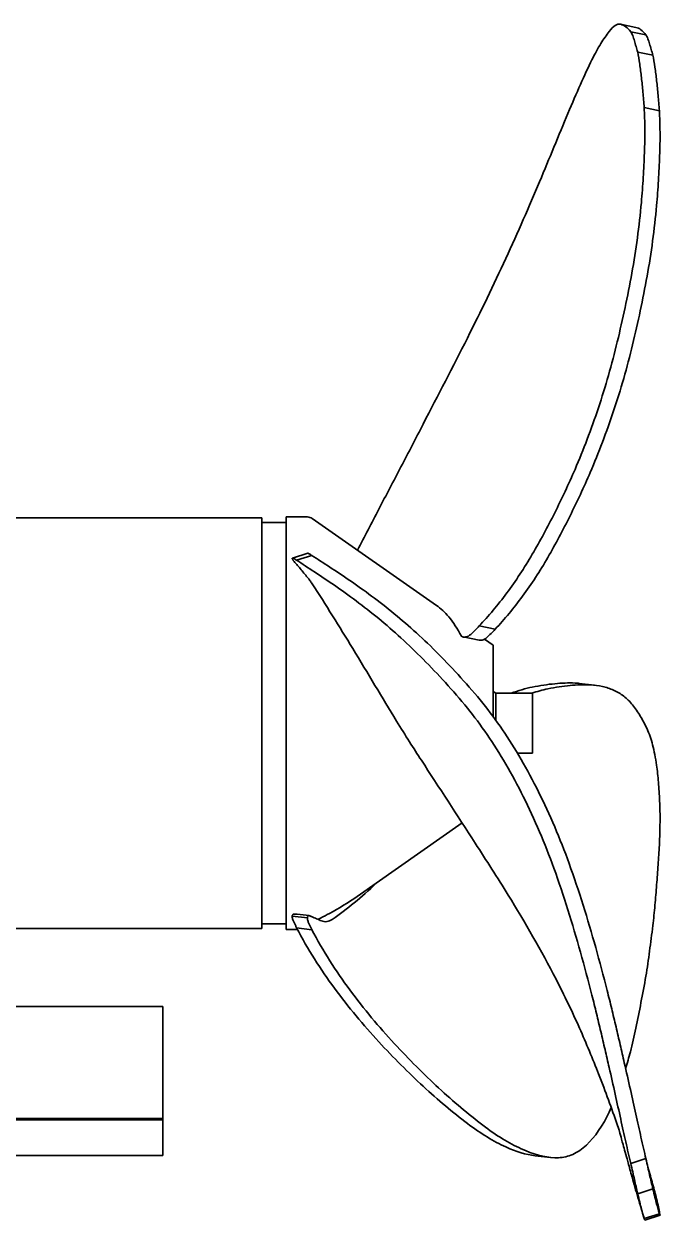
# Model space of a CAD drawing. Header units: millimetres. Extents: x 0 to 42050, y 0 to 29700.
# Drawn here: x 24767 to 25166, y 20917 to 21668 of the extents above; entities that cross this region are included whole.
import ezdxf

# ---------------------------------------------------------------- set-up
doc = ezdxf.new("R2010")
doc.units = ezdxf.units.MM
doc.header["$LTSCALE"] = 50
doc.layers.add('Visible', color=7, linetype='Continuous', lineweight=35)

msp = doc.modelspace()

# ---------------------------------------------------------------- linework, layer by layer
at = {"layer": 'Visible'}
for p, q in [((25150.76, 21665.85), (25141.23, 21667.78)), ((25157.17, 21661.17), (25147.64, 21663.09)), ((25161.59, 21648.44), (25152.06, 21650.36)), ((25165.62, 21613.53), (25156.09, 21615.45)), ((24915.96, 21357.88), (24668.33, 21357.88)), ((24915.96, 21099.88), (24915.96, 21357.88)), ((24931.33, 21358.38), (24931.33, 21099.38)), ((24944.75, 21358.38), (24931.33, 21358.38)), ((25025.65, 21302.84), (24947.62, 21357.48)), ((24931.33, 21354.88), (24915.96, 21354.88)), ((24944.83, 21335.59), (24935.31, 21332.59)), ((24947.42, 21334.24), (24937.9, 21331.25)), ((25062.54, 21287.91), (25052.47, 21289.94)), ((25052.52, 21281.02), (25042.45, 21283.05)), ((25061.33, 21277.86), (25055.92, 21281.64)), ((25061.33, 21277.86), (25061.33, 21232.92)), ((25124.92, 21252.78), (25115.37, 21253.86)), ((25063.03, 21247.68), (25061.33, 21248.84)), ((25063.03, 21247.68), (25063.03, 21230.59)), ((25086.03, 21247.68), (25063.03, 21247.68)), ((25086.03, 21210.08), (25086.03, 21247.68)), ((25086.03, 21210.08), (25076.49, 21210.08)), ((25041.81, 21166.23), (24976, 21120.15)), ((24987.92, 21128.38), (24987.77, 21128.4)), ((24944.63, 21106.58), (24935.11, 21107.66)), ((24945.73, 21108.04), (24938.28, 21108.89)), ((24915.96, 21099.88), (24668.33, 21099.88)), ((24931.33, 21102.88), (24915.96, 21102.88)), ((24947.42, 21099.23), (24937.9, 21100.3)), ((24938.39, 21099.38), (24931.33, 21099.38)), ((24173.83, 21050.88), (24853.83, 21050.88)), ((24853.83, 21042.2), (24853.83, 21050.88)), ((24853.83, 21042.2), (24853.83, 20980.65)), ((24168.83, 20979.78), (24853.83, 20979.78)), ((24853.83, 20980.65), (24173.83, 20980.65)), ((24853.83, 20980.65), (24853.83, 20979.78)), ((24853.83, 20979.78), (24853.83, 20957.33)), ((24853.83, 20957.33), (24178.83, 20957.33)), ((25097.24, 20956.24), (25087.69, 20957.31)), ((25157.17, 20955.43), (25147.64, 20952.44)), ((25161.59, 20936.45), (25152.06, 20933.45)), ((25165.62, 20920.82), (25156.09, 20917.83)), ((25166.02, 20919.88), (25156.48, 20916.88))]:
    msp.add_line(p, q, dxfattribs=at)
msp.add_arc((24944.75, 21353.38), 5, 55, 90, dxfattribs=at)
for points, knots in [([(25134.08, 21663.23), (25133.23, 21662.14), (25132.37, 21660.95), (25130.63, 21658.41), (25129.75, 21657.06), (25128.86, 21655.62)], [0.000001, 0.000001, 0.000001, 0.000001, 1.175222, 1.175222, 2.350446, 2.350446, 2.350446, 2.350446]), ([(25141.33, 21667.75), (25140.24, 21668.01), (25139.08, 21667.75), (25136.66, 21666.24), (25135.4, 21664.98), (25134.08, 21663.23)], [0.000002, 0.000002, 0.000002, 0.000002, 1.800219, 1.800219, 3.600307, 3.600307, 3.600307, 3.600307]), ([(25147.64, 21663.09), (25146.63, 21664.39), (25145.59, 21665.43), (25143.49, 21666.99), (25142.42, 21667.5), (25141.33, 21667.75)], [0.000004, 0.000004, 0.000004, 0.000004, 1.79112, 1.79112, 3.582223, 3.582223, 3.582223, 3.582223]), ([(25149.95, 21657.43), (25149.62, 21658.62), (25149.26, 21659.69), (25148.49, 21661.59), (25148.07, 21662.41), (25147.64, 21663.09)], [0.000004, 0.000004, 0.000004, 0.000004, 0.808198, 0.808198, 1.616313, 1.616313, 1.616313, 1.616313]), ([(25150.87, 21665.83), (25151.95, 21665.58), (25153.02, 21665.07), (25155.12, 21663.51), (25156.16, 21662.47), (25157.17, 21661.17)], [0.000001, 0.000001, 0.000001, 0.000001, 1.791098, 1.791098, 3.582213, 3.582213, 3.582213, 3.582213]), ([(25128.86, 21655.62), (25127.97, 21654.18), (25127.06, 21652.61), (25125.21, 21649.25), (25124.27, 21647.44), (25123.31, 21645.53)], [0.000002, 0.000002, 0.000002, 0.000002, 1.175454, 1.175454, 2.350919, 2.350919, 2.350919, 2.350919]), ([(25152.06, 21650.36), (25151.69, 21651.53), (25151.33, 21652.7), (25150.63, 21655.05), (25150.29, 21656.24), (25149.95, 21657.43)], [-1.613107, -1.613107, -1.613107, -1.613107, -0.806555, -0.806555, -0.000004, -0.000004, -0.000004, -0.000004]), ([(25157.17, 21661.17), (25157.6, 21660.48), (25158.01, 21659.67), (25158.79, 21657.77), (25159.15, 21656.7), (25159.48, 21655.51)], [0.000001, 0.000001, 0.000001, 0.000001, 0.80822, 0.80822, 1.61652, 1.61652, 1.61652, 1.61652]), ([(25159.48, 21655.51), (25159.81, 21654.32), (25160.16, 21653.13), (25160.86, 21650.78), (25161.22, 21649.61), (25161.59, 21648.44)], [-1.613103, -1.613103, -1.613103, -1.613103, -0.806552, -0.806552, 0, 0, 0, 0]), ([(25154.38, 21634.29), (25154.06, 21637.24), (25153.7, 21640.07), (25152.93, 21645.43), (25152.51, 21647.97), (25152.06, 21650.36)], [0.000003, 0.000003, 0.000003, 0.000003, 1.301687, 1.301687, 2.603729, 2.603729, 2.603729, 2.603729]), ([(25161.59, 21648.44), (25162.04, 21646.05), (25162.46, 21643.51), (25163.23, 21638.14), (25163.59, 21635.32), (25163.91, 21632.37)], [0, 0, 0, 0, 1.302647, 1.302647, 2.604932, 2.604932, 2.604932, 2.604932]), ([(25123.31, 21645.53), (25118.67, 21636.05), (25113.68, 21624.7), (25105.39, 21605.07), (25102.45, 21597.96), (25096.51, 21583.57), (25093.53, 21576.33), (25090.4, 21568.84)], [0.000003, 0.000003, 0.000003, 0.000003, 5.648415, 5.648415, 8.575673, 8.575673, 11.302645, 11.302645, 11.302645, 11.302645]), ([(25156.09, 21615.45), (25155.84, 21618.76), (25155.58, 21621.99), (25155.01, 21628.28), (25154.7, 21631.33), (25154.38, 21634.29)], [0.000002, 0.000002, 0.000002, 0.000002, 1.302366, 1.302366, 2.604723, 2.604723, 2.604723, 2.604723]), ([(25163.91, 21632.37), (25164.24, 21629.41), (25164.54, 21626.36), (25165.11, 21620.07), (25165.38, 21616.84), (25165.62, 21613.53)], [0.000001, 0.000001, 0.000001, 0.000001, 1.302368, 1.302368, 2.60474, 2.60474, 2.60474, 2.60474]), ([(25156.25, 21587.09), (25156.44, 21592.18), (25156.52, 21597.13), (25156.46, 21606.64), (25156.33, 21611.17), (25156.09, 21615.45)], [0.000001, 0.000001, 0.000001, 0.000001, 1.624881, 1.624881, 3.249819, 3.249819, 3.249819, 3.249819]), ([(25165.62, 21613.53), (25165.86, 21609.25), (25166, 21604.71), (25166.06, 21595.21), (25165.99, 21590.26), (25165.79, 21585.16)], [0.000001, 0.000001, 0.000001, 0.000001, 1.62498, 1.62498, 3.249907, 3.249907, 3.249907, 3.249907]), ([(25154.31, 21555.81), (25154.77, 21561.13), (25155.16, 21566.4), (25155.8, 21576.84), (25156.06, 21582), (25156.25, 21587.09)], [0.000002, 0.000002, 0.000002, 0.000002, 1.620427, 1.620427, 3.240877, 3.240877, 3.240877, 3.240877]), ([(25165.79, 21585.16), (25165.6, 21580.08), (25165.35, 21574.92), (25164.71, 21564.48), (25164.32, 21559.2), (25163.86, 21553.89)], [0.000001, 0.000001, 0.000001, 0.000001, 1.620498, 1.620498, 3.240963, 3.240963, 3.240963, 3.240963]), ([(25090.4, 21568.84), (25083.9, 21553.28), (25076.81, 21537.15), (25061.61, 21504.21), (25053.55, 21487.58), (25045.1, 21470.77)], [0.000001, 0.000001, 0.000001, 0.000001, 5.680705, 5.680705, 11.356125, 11.356125, 11.356125, 11.356125]), ([(25148.33, 21511.52), (25149.67, 21518.83), (25150.83, 21526.21), (25152.82, 21541.03), (25153.64, 21548.45), (25154.31, 21555.81)], [0.000004, 0.000004, 0.000004, 0.000004, 2.243539, 2.243539, 4.486837, 4.486837, 4.486837, 4.486837]), ([(25163.86, 21553.89), (25163.19, 21546.53), (25162.37, 21539.11), (25160.39, 21524.29), (25159.23, 21516.9), (25157.9, 21509.59)], [0.000001, 0.000001, 0.000001, 0.000001, 2.243193, 2.243193, 4.486655, 4.486655, 4.486655, 4.486655]), ([(25139.23, 21468.46), (25140.94, 21475.53), (25142.55, 21482.65), (25145.58, 21497.02), (25147, 21504.25), (25148.33, 21511.52)], [0.000002, 0.000002, 0.000002, 0.000002, 2.233555, 2.233555, 4.467325, 4.467325, 4.467325, 4.467325]), ([(25157.9, 21509.59), (25156.57, 21502.32), (25155.15, 21495.09), (25152.12, 21480.72), (25150.51, 21473.6), (25148.8, 21466.53)], [0.000002, 0.000002, 0.000002, 0.000002, 2.2338, 2.2338, 4.467446, 4.467446, 4.467446, 4.467446]), ([(25045.1, 21470.77), (25036.04, 21452.67), (25026.58, 21434.7), (25012.71, 21407.76), (25008.11, 21398.87), (24998.74, 21380.95), (24994.09, 21372.1), (24989.45, 21363.26)], [0.000009, 0.000009, 0.000009, 0.000009, 6.114029, 6.114029, 9.18447, 9.18447, 12.193645, 12.193645, 12.193645, 12.193645]), ([(25127.35, 21426.92), (25129.58, 21433.58), (25131.68, 21440.39), (25135.63, 21454.26), (25137.49, 21461.31), (25139.23, 21468.46)], [0.000001, 0.000001, 0.000001, 0.000001, 2.261044, 2.261044, 4.523338, 4.523338, 4.523338, 4.523338]), ([(25148.8, 21466.53), (25147.07, 21459.38), (25145.21, 21452.33), (25141.25, 21438.46), (25139.14, 21431.65), (25136.91, 21424.99)], [0.000001, 0.000001, 0.000001, 0.000001, 2.26293, 2.26293, 4.524736, 4.524736, 4.524736, 4.524736]), ([(25112.67, 21388.3), (25115.32, 21394.48), (25117.87, 21400.8), (25122.77, 21413.66), (25125.11, 21420.23), (25127.35, 21426.92)], [0.000001, 0.000001, 0.000001, 0.000001, 2.259754, 2.259754, 4.521776, 4.521776, 4.521776, 4.521776]), ([(25136.91, 21424.99), (25134.67, 21418.31), (25132.32, 21411.75), (25127.42, 21398.88), (25124.87, 21392.56), (25122.23, 21386.38)], [0.000001, 0.000001, 0.000001, 0.000001, 2.268701, 2.268701, 4.536626, 4.536626, 4.536626, 4.536626]), ([(25085.83, 21334.97), (25090.74, 21343.4), (25095.43, 21352.06), (25104.37, 21369.86), (25108.63, 21378.98), (25112.67, 21388.3)], [0.000002, 0.000002, 0.000002, 0.000002, 3.437567, 3.437567, 6.867309, 6.867309, 6.867309, 6.867309]), ([(25122.23, 21386.38), (25118.19, 21377.05), (25113.96, 21367.92), (25105.09, 21350.12), (25100.46, 21341.44), (25095.6, 21333)], [0.000001, 0.000001, 0.000001, 0.000001, 3.425072, 3.425072, 6.857187, 6.857187, 6.857187, 6.857187]), ([(24936.25, 21332.27), (24935.96, 21332.47), (24935.72, 21332.58), (24935.33, 21332.63), (24935.19, 21332.57), (24935.11, 21332.42)], [0.0005972, 0.0005972, 0.0005972, 0.0005972, 0.2454142, 0.2454142, 0.4898773, 0.4898773, 0.4898773, 0.4898773]), ([(24935.11, 21332.42), (24935.13, 21332.35), (24935.16, 21332.26), (24935.23, 21332.07), (24935.28, 21331.96), (24935.39, 21331.73), (24935.45, 21331.61), (24935.58, 21331.37), (24935.65, 21331.26), (24935.71, 21331.14)], [0, 0, 0, 0, 0.0408521, 0.0408521, 0.083366, 0.083366, 0.1274584, 0.1274584, 0.1666946, 0.1666946, 0.1666946, 0.1666946]), ([(24944.83, 21335.59), (24944.89, 21335.61), (24944.97, 21335.61), (24945.24, 21335.57), (24945.49, 21335.46), (24945.77, 21335.27)], [0.1418625, 0.1418625, 0.1418625, 0.1418625, 0.2446374, 0.2446374, 0.4891649, 0.4891649, 0.4891649, 0.4891649]), ([(24945.77, 21335.27), (24946.05, 21335.07), (24946.33, 21334.89), (24946.89, 21334.55), (24947.16, 21334.39), (24947.42, 21334.24)], [-0.4882855, -0.4882855, -0.4882855, -0.4882855, -0.2441805, -0.2441805, -0.0000988, -0.0000988, -0.0000988, -0.0000988]), ([(24947.42, 21334.24), (24954.44, 21329.66), (24962.58, 21324.45), (24980.12, 21312.4), (24989.61, 21305.47), (24999.2, 21297.6)], [0.000072, 0.000072, 0.000072, 0.000072, 5.978885, 5.978885, 12.144169, 12.144169, 12.144169, 12.144169]), ([(25052.47, 21289.94), (25058.35, 21296.16), (25064.17, 21303.06), (25075.47, 21318.24), (25080.8, 21326.34), (25085.83, 21334.97)], [0.000057, 0.000057, 0.000057, 0.000057, 3.371229, 3.371229, 6.741121, 6.741121, 6.741121, 6.741121]), ([(25095.6, 21333), (25090.64, 21324.37), (25085.38, 21316.26), (25074.2, 21301.06), (25068.41, 21294.15), (25062.54, 21287.91)], [0.000002, 0.000002, 0.000002, 0.000002, 3.51442, 3.51442, 7.031379, 7.031379, 7.031379, 7.031379]), ([(24944.76, 21320.38), (24943.21, 21322.29), (24941.69, 21324.14), (24938.67, 21327.73), (24937.18, 21329.47), (24935.71, 21331.14)], [0.001312, 0.001312, 0.001312, 0.001312, 0.931703, 0.931703, 1.862326, 1.862326, 1.862326, 1.862326]), ([(24937.9, 21331.25), (24937.63, 21331.39), (24937.36, 21331.55), (24936.81, 21331.89), (24936.53, 21332.08), (24936.25, 21332.27)], [-0.4890792, -0.4890792, -0.4890792, -0.4890792, -0.2448374, -0.2448374, -0.0009437, -0.0009437, -0.0009437, -0.0009437]), ([(24989.45, 21294.53), (24979.91, 21302.41), (24970.47, 21309.35), (24953.01, 21321.43), (24944.91, 21326.66), (24937.9, 21331.25)], [0.000083, 0.000083, 0.000083, 0.000083, 6.183109, 6.183109, 12.189603, 12.189603, 12.189603, 12.189603]), ([(24947.62, 21316.46), (24947.14, 21317.19), (24946.65, 21317.9), (24945.69, 21319.2), (24945.22, 21319.82), (24944.76, 21320.38)], [0.0016391, 0.0016391, 0.0016391, 0.0016391, 0.2738858, 0.2738858, 0.5474137, 0.5474137, 0.5474137, 0.5474137]), ([(25016.21, 21205.59), (25011.39, 21212.89), (25006.2, 21221.17), (24991.74, 21244.78), (24982.53, 21260.29), (24964.71, 21289.6), (24956.2, 21303.32), (24947.62, 21316.46)], [6.121966, 6.121966, 6.121966, 6.121966, 9.132761, 9.132761, 13.943232, 13.943232, 18.237405, 18.237405, 18.237405, 18.237405]), ([(25041.3, 21283.47), (25038.87, 21288.23), (25036.21, 21292.29), (25030.92, 21298.58), (25028.34, 21300.96), (25025.65, 21302.84)], [0, 0, 0, 0, 2.165665, 2.165665, 4.040341, 4.040341, 4.040341, 4.040341]), ([(24999.2, 21297.6), (25003.82, 21293.8), (25008.47, 21289.8), (25017.8, 21281.32), (25022.41, 21276.89), (25036.31, 21262.79), (25045.75, 21252.61), (25054.8, 21241.41)], [0.000019, 0.000019, 0.000019, 0.000019, 2.988914, 2.988914, 6.032583, 6.032583, 12.090279, 12.090279, 12.090279, 12.090279]), ([(25045.1, 21238.36), (25036.04, 21249.5), (25026.58, 21259.65), (25012.71, 21273.72), (25008.11, 21278.16), (24998.74, 21286.69), (24994.09, 21290.71), (24989.45, 21294.53)], [0.000009, 0.000009, 0.000009, 0.000009, 6.114029, 6.114029, 9.184469, 9.184469, 12.193644, 12.193644, 12.193644, 12.193644]), ([(25047.18, 21284.65), (25048.09, 21285.46), (25048.98, 21286.31), (25050.74, 21288.08), (25051.61, 21288.99), (25052.47, 21289.94)], [0.0000786, 0.0000786, 0.0000786, 0.0000786, 0.4986626, 0.4986626, 0.9951281, 0.9951281, 0.9951281, 0.9951281]), ([(25062.54, 21287.91), (25061.68, 21286.96), (25060.82, 21286.04), (25059.06, 21284.27), (25058.17, 21283.43), (25057.27, 21282.62)], [0.0000113, 0.0000113, 0.0000113, 0.0000113, 0.497344, 0.497344, 0.9946676, 0.9946676, 0.9946676, 0.9946676]), ([(25041.3, 21283.47), (25041.31, 21283.47), (25041.31, 21283.46), (25041.32, 21283.45), (25041.32, 21283.45), (25041.33, 21283.44)], [0.000289142, 0.000289142, 0.000289142, 0.000289142, 0.0036532, 0.0036532, 0.007127886, 0.007127886, 0.007127886, 0.007127886]), ([(25041.33, 21283.44), (25042.22, 21282.99), (25043.21, 21282.85), (25045.22, 21283.26), (25046.23, 21283.79), (25047.18, 21284.65)], [0.000092, 0.000092, 0.000092, 0.000092, 0.525067, 0.525067, 1.049994, 1.049994, 1.049994, 1.049994]), ([(25057.27, 21282.62), (25056.83, 21282.22), (25056.37, 21281.89), (25055.38, 21281.34), (25054.83, 21281.13), (25053.69, 21280.9), (25053.09, 21280.9), (25052.52, 21281.02)], [0.0000108, 0.0000108, 0.0000108, 0.0000108, 0.2419617, 0.2419617, 0.5242347, 0.5242347, 0.8375173, 0.8375173, 0.8375173, 0.8375173]), ([(25085.83, 21251.54), (25090.74, 21252.54), (25095.43, 21253.25), (25104.37, 21254.1), (25108.63, 21254.24), (25112.67, 21254.09)], [0.000002, 0.000002, 0.000002, 0.000002, 3.437567, 3.437567, 6.867309, 6.867309, 6.867309, 6.867309]), ([(25122.23, 21253.01), (25118.19, 21253.16), (25113.96, 21253.02), (25105.09, 21252.16), (25100.46, 21251.44), (25095.6, 21250.44)], [0.000001, 0.000001, 0.000001, 0.000001, 3.425072, 3.425072, 6.857187, 6.857187, 6.857187, 6.857187]), ([(25136.91, 21249.67), (25134.67, 21250.63), (25132.32, 21251.39), (25127.42, 21252.5), (25124.87, 21252.86), (25122.23, 21253.01)], [0.000001, 0.000001, 0.000001, 0.000001, 2.268701, 2.268701, 4.536626, 4.536626, 4.536626, 4.536626]), ([(25148.8, 21240.34), (25147.07, 21242.48), (25145.21, 21244.34), (25141.25, 21247.45), (25139.14, 21248.71), (25136.91, 21249.67)], [0.000001, 0.000001, 0.000001, 0.000001, 2.26293, 2.26293, 4.524736, 4.524736, 4.524736, 4.524736]), ([(25090.4, 21160.71), (25083.9, 21175.95), (25076.81, 21190.17), (25061.61, 21216.22), (25053.55, 21227.91), (25045.1, 21238.36)], [0.000001, 0.000001, 0.000001, 0.000001, 5.680705, 5.680705, 11.356125, 11.356125, 11.356125, 11.356125]), ([(25054.8, 21241.41), (25063.21, 21230.93), (25071.22, 21219.22), (25086.36, 21193.16), (25093.44, 21178.93), (25099.94, 21163.71)], [0.000005, 0.000005, 0.000005, 0.000005, 5.690823, 5.690823, 11.381703, 11.381703, 11.381703, 11.381703]), ([(25157.9, 21225.29), (25156.57, 21228.17), (25155.15, 21230.86), (25152.12, 21235.88), (25150.51, 21238.2), (25148.8, 21240.34)], [0.000002, 0.000002, 0.000002, 0.000002, 2.2338, 2.2338, 4.467446, 4.467446, 4.467446, 4.467446]), ([(25163.86, 21202.55), (25163.19, 21207.2), (25162.37, 21211.44), (25160.39, 21219.04), (25159.23, 21222.4), (25157.9, 21225.29)], [0.000001, 0.000001, 0.000001, 0.000001, 2.243193, 2.243193, 4.486655, 4.486655, 4.486655, 4.486655]), ([(25127.5, 21008.6), (25123.82, 21018.03), (25119.75, 21027.84), (25110.85, 21047.81), (25105.93, 21058.06), (25091.5, 21086.16), (25081.35, 21103.71), (25063.97, 21131.89), (25057.02, 21142.73), (25038.63, 21171.12), (25027.22, 21188.88), (25016.21, 21205.59)], [0, 0, 0, 0, 3.17625, 3.17625, 6.58482, 6.58482, 12.664891, 12.664891, 16.537914, 16.537914, 22.845538, 22.845538, 22.845538, 22.845538]), ([(25165.79, 21179.92), (25165.6, 21184.04), (25165.35, 21187.99), (25164.71, 21195.54), (25164.32, 21199.14), (25163.86, 21202.55)], [0.000001, 0.000001, 0.000001, 0.000001, 1.620498, 1.620498, 3.240963, 3.240963, 3.240963, 3.240963]), ([(25165.62, 21152.29), (25165.86, 21157.3), (25166, 21162.14), (25166.06, 21171.4), (25165.99, 21175.8), (25165.79, 21179.92)], [0.000001, 0.000001, 0.000001, 0.000001, 1.62498, 1.62498, 3.249907, 3.249907, 3.249907, 3.249907]), ([(25123.31, 21058), (25118.67, 21076.24), (25113.68, 21094.26), (25105.39, 21120.57), (25102.45, 21129.34), (25096.51, 21145.72), (25093.53, 21153.37), (25090.4, 21160.71)], [0.000003, 0.000003, 0.000003, 0.000003, 5.648415, 5.648415, 8.575673, 8.575673, 11.302645, 11.302645, 11.302645, 11.302645]), ([(25099.94, 21163.71), (25103.1, 21156.33), (25106.1, 21148.64), (25112.05, 21132.25), (25114.97, 21123.53), (25123.25, 21097.26), (25128.23, 21079.24), (25132.86, 21061)], [0.000001, 0.000001, 0.000001, 0.000001, 2.751589, 2.751589, 5.671398, 5.671398, 11.33562, 11.33562, 11.33562, 11.33562]), ([(25163.91, 21127.39), (25164.24, 21131.6), (25164.54, 21135.79), (25165.11, 21144.1), (25165.38, 21148.22), (25165.62, 21152.29)], [0.000001, 0.000001, 0.000001, 0.000001, 1.302368, 1.302368, 2.60474, 2.60474, 2.60474, 2.60474]), ([(24987.92, 21128.38), (24983.29, 21124.02), (24978.68, 21119.93), (24969.47, 21112.36), (24964.88, 21108.86), (24960.28, 21105.68)], [-5.309394, -5.309394, -5.309394, -5.309394, -2.654545, -2.654545, -0.000035, -0.000035, -0.000035, -0.000035]), ([(25161.59, 21101.75), (25162.04, 21106.06), (25162.46, 21110.36), (25163.23, 21118.92), (25163.59, 21123.17), (25163.91, 21127.39)], [0, 0, 0, 0, 1.302647, 1.302647, 2.604932, 2.604932, 2.604932, 2.604932]), ([(24952.94, 21106.51), (24954.82, 21107.45), (24956.7, 21108.42), (24964.5, 21112.64), (24970.38, 21116.22), (24976, 21120.15)], [-24.940806, -24.940806, -24.940806, -24.940806, -24.112355, -24.112355, -21.494513, -21.494513, -21.494513, -21.494513]), ([(24935.11, 21107.66), (24935.13, 21107.79), (24935.16, 21107.92), (24935.23, 21108.18), (24935.28, 21108.3), (24935.39, 21108.54), (24935.45, 21108.64), (24935.58, 21108.81), (24935.65, 21108.88), (24935.71, 21108.94)], [0, 0, 0, 0, 0.0408527, 0.0408527, 0.0833671, 0.0833671, 0.1274593, 0.1274593, 0.1666953, 0.1666953, 0.1666953, 0.1666953]), ([(24936.25, 21103.67), (24935.96, 21104.21), (24935.72, 21104.82), (24935.33, 21106.17), (24935.19, 21106.89), (24935.11, 21107.66)], [0.0005996, 0.0005996, 0.0005996, 0.0005996, 0.2454176, 0.2454176, 0.4898797, 0.4898797, 0.4898797, 0.4898797]), ([(24935.71, 21108.94), (24936.02, 21108.95), (24936.32, 21108.95), (24936.94, 21108.95), (24937.29, 21108.95), (24937.86, 21108.92), (24938.08, 21108.91), (24938.28, 21108.89)], [-1.7687249, -1.7687249, -1.7687249, -1.7687249, -1.6791387, -1.6791387, -1.583065, -1.583065, -1.5198867, -1.5198867, -1.5198867, -1.5198867]), ([(24945.86, 21108.01), (24945.79, 21108.04), (24945.72, 21108.05), (24945.57, 21108.04), (24945.49, 21108.02), (24945.31, 21107.93), (24945.21, 21107.85), (24945, 21107.62), (24944.9, 21107.46), (24944.77, 21107.16), (24944.74, 21107.05), (24944.67, 21106.82), (24944.65, 21106.7), (24944.63, 21106.58)], [0.0000521, 0.0000521, 0.0000521, 0.0000521, 0.0400253, 0.0400253, 0.084912, 0.084912, 0.1429521, 0.1429521, 0.2115331, 0.2115331, 0.2493032, 0.2493032, 0.2857009, 0.2857009, 0.2857009, 0.2857009]), ([(24947.33, 21107.4), (24947.09, 21107.51), (24946.84, 21107.61), (24946.35, 21107.82), (24946.11, 21107.92), (24945.86, 21108.01)], [0.0000662, 0.0000662, 0.0000662, 0.0000662, 0.1471893, 0.1471893, 0.2943396, 0.2943396, 0.2943396, 0.2943396]), ([(24953.52, 21104.75), (24952.49, 21105.18), (24951.46, 21105.62), (24949.39, 21106.5), (24948.36, 21106.95), (24947.33, 21107.4)], [-1.238796, -1.238796, -1.238796, -1.238796, -0.619424, -0.619424, -0.000038, -0.000038, -0.000038, -0.000038]), ([(24937.9, 21100.3), (24937.63, 21100.88), (24937.36, 21101.45), (24936.81, 21102.58), (24936.53, 21103.13), (24936.25, 21103.67)], [-0.4890841, -0.4890841, -0.4890841, -0.4890841, -0.2448414, -0.2448414, -0.0009487, -0.0009487, -0.0009487, -0.0009487]), ([(24989.45, 21028.85), (24979.91, 21039.19), (24970.47, 21050.45), (24953.01, 21074.3), (24944.91, 21086.92), (24937.9, 21100.3)], [0.000081, 0.000081, 0.000081, 0.000081, 6.183107, 6.183107, 12.1896, 12.1896, 12.1896, 12.1896]), ([(24944.63, 21106.58), (24944.71, 21105.82), (24944.85, 21105.09), (24945.24, 21103.75), (24945.49, 21103.13), (24945.77, 21102.59)], [0.0000152, 0.0000152, 0.0000152, 0.0000152, 0.2446375, 0.2446375, 0.4891649, 0.4891649, 0.4891649, 0.4891649]), ([(24945.77, 21102.59), (24946.05, 21102.05), (24946.33, 21101.5), (24946.89, 21100.38), (24947.16, 21099.81), (24947.42, 21099.23)], [-0.4882865, -0.4882865, -0.4882865, -0.4882865, -0.2441814, -0.2441814, -0.0000998, -0.0000998, -0.0000998, -0.0000998]), ([(24960.28, 21105.68), (24959.72, 21105.3), (24959.15, 21105), (24958.01, 21104.54), (24957.44, 21104.38), (24956.29, 21104.23), (24955.71, 21104.22), (24954.59, 21104.38), (24954.05, 21104.53), (24953.52, 21104.75)], [-1.292443, -1.292443, -1.292443, -1.292443, -0.968196, -0.968196, -0.646097, -0.646097, -0.3185, -0.3185, -0.000044, -0.000044, -0.000044, -0.000044]), ([(25159.48, 21085.79), (25159.81, 21088.46), (25160.16, 21091.12), (25160.86, 21096.44), (25161.22, 21099.09), (25161.59, 21101.75)], [-1.613103, -1.613103, -1.613103, -1.613103, -0.806552, -0.806552, 0, 0, 0, 0]), ([(24947.42, 21099.23), (24954.44, 21085.86), (24962.58, 21073.24), (24980.12, 21049.38), (24989.61, 21038.11), (24999.2, 21027.75)], [0.000073, 0.000073, 0.000073, 0.000073, 5.978885, 5.978885, 12.14417, 12.14417, 12.14417, 12.14417]), ([(25157.17, 21070.03), (25157.6, 21072.6), (25158.01, 21075.21), (25158.79, 21080.47), (25159.15, 21083.12), (25159.48, 21085.79)], [0.000001, 0.000001, 0.000001, 0.000001, 0.80822, 0.80822, 1.61652, 1.61652, 1.61652, 1.61652]), ([(25150.87, 21037.48), (25151.95, 21042.69), (25153.02, 21048.01), (25155.12, 21058.88), (25156.16, 21064.41), (25157.17, 21070.03)], [0.000001, 0.000001, 0.000001, 0.000001, 1.791098, 1.791098, 3.582213, 3.582213, 3.582213, 3.582213]), ([(25128.86, 21035.22), (25127.97, 21039), (25127.06, 21042.8), (25125.21, 21050.4), (25124.27, 21054.2), (25123.31, 21058)], [0.000002, 0.000002, 0.000002, 0.000002, 1.175454, 1.175454, 2.350919, 2.350919, 2.350919, 2.350919]), ([(25132.86, 21061), (25133.82, 21057.2), (25134.76, 21053.4), (25136.61, 21045.8), (25137.51, 21042), (25138.4, 21038.22)], [0.000001, 0.000001, 0.000001, 0.000001, 1.175497, 1.175497, 2.350977, 2.350977, 2.350977, 2.350977]), ([(25134.08, 21012.7), (25133.23, 21016.43), (25132.37, 21020.17), (25130.63, 21027.67), (25129.75, 21031.44), (25128.86, 21035.22)], [0.000001, 0.000001, 0.000001, 0.000001, 1.175222, 1.175222, 2.350446, 2.350446, 2.350446, 2.350446]), ([(25138.4, 21038.22), (25139.29, 21034.44), (25140.17, 21030.68), (25141.91, 21023.17), (25142.77, 21019.43), (25143.62, 21015.7)], [0.000001, 0.000001, 0.000001, 0.000001, 1.175244, 1.175244, 2.350485, 2.350485, 2.350485, 2.350485]), ([(25144.43, 21012.15), (25145.46, 21015.42), (25146.45, 21018.91), (25148.62, 21027.27), (25149.77, 21032.25), (25150.87, 21037.48)], [0.374784, 0.374784, 0.374784, 0.374784, 1.800074, 1.800074, 3.600258, 3.600258, 3.600258, 3.600258]), ([(25045.1, 20977.51), (25036.04, 20984.47), (25026.58, 20992.29), (25012.71, 21005.16), (25008.11, 21009.61), (24998.74, 21019), (24994.09, 21023.83), (24989.45, 21028.85)], [0.000009, 0.000009, 0.000009, 0.000009, 6.114029, 6.114029, 9.184468, 9.184468, 12.193642, 12.193642, 12.193642, 12.193642]), ([(24999.2, 21027.75), (25003.82, 21022.76), (25008.47, 21017.94), (25017.8, 21008.6), (25022.41, 21004.15), (25036.31, 20991.24), (25045.75, 20983.39), (25054.8, 20976.41)], [0.000019, 0.000019, 0.000019, 0.000019, 2.988914, 2.988914, 6.032582, 6.032582, 12.090278, 12.090278, 12.090278, 12.090278]), ([(25141.33, 20980.33), (25140.24, 20985.31), (25139.08, 20990.54), (25136.66, 21001.39), (25135.4, 21006.99), (25134.08, 21012.7)], [0.000002, 0.000002, 0.000002, 0.000002, 1.800219, 1.800219, 3.600307, 3.600307, 3.600307, 3.600307]), ([(25143.62, 21015.7), (25144.93, 21009.99), (25146.2, 21004.39), (25148.62, 20993.54), (25149.77, 20988.31), (25150.87, 20983.33)], [0.000001, 0.000001, 0.000001, 0.000001, 1.800074, 1.800074, 3.600258, 3.600258, 3.600258, 3.600258]), ([(25127.5, 21008.6), (25129.67, 21003.03), (25131.72, 20997.6), (25135.61, 20987.04), (25137.44, 20981.9), (25139.16, 20976.95)], [0.049233, 0.049233, 0.049233, 0.049233, 2.261044, 2.261044, 4.494178, 4.494178, 4.494178, 4.494178]), ([(25099.94, 20956.02), (25103.1, 20955.86), (25106.1, 20956.28), (25112.05, 20958.27), (25114.97, 20959.93), (25123.25, 20966.6), (25128.23, 20973.27), (25132.86, 20982.04)], [0.000001, 0.000001, 0.000001, 0.000001, 2.751589, 2.751589, 5.671398, 5.671398, 11.33562, 11.33562, 11.33562, 11.33562]), ([(25147.64, 20952.44), (25146.63, 20956.76), (25145.59, 20961.25), (25143.49, 20970.57), (25142.42, 20975.38), (25141.33, 20980.33)], [0.000004, 0.000004, 0.000004, 0.000004, 1.79112, 1.79112, 3.582223, 3.582223, 3.582223, 3.582223]), ([(25150.87, 20983.33), (25151.95, 20978.37), (25153.02, 20973.56), (25155.12, 20964.25), (25156.16, 20959.75), (25157.17, 20955.43)], [0.000001, 0.000001, 0.000001, 0.000001, 1.791098, 1.791098, 3.582213, 3.582213, 3.582213, 3.582213]), ([(25087.69, 20957.31), (25081.95, 20957.96), (25075.77, 20959.79), (25061.61, 20966.22), (25053.55, 20971.15), (25045.1, 20977.51)], [0.777966, 0.777966, 0.777966, 0.777966, 5.680705, 5.680705, 11.356125, 11.356125, 11.356125, 11.356125]), ([(25054.8, 20976.41), (25063.21, 20970.06), (25071.22, 20965.13), (25086.36, 20958.24), (25093.44, 20956.33), (25099.94, 20956.02)], [0.000005, 0.000005, 0.000005, 0.000005, 5.690823, 5.690823, 11.381703, 11.381703, 11.381703, 11.381703]), ([(25155.77, 20918.84), (25154.37, 20923.47), (25152.99, 20928.15), (25150.43, 20937.02), (25149.23, 20941.26), (25147.27, 20948.23), (25146.48, 20951.08), (25144.63, 20957.76), (25143.63, 20961.4), (25142.16, 20966.74), (25141.62, 20968.71), (25140.7, 20972), (25140.36, 20973.19), (25139.78, 20975.22), (25139.67, 20975.59), (25139.66, 20975.63), (25139.66, 20975.63), (25139.66, 20975.63)], [0, 0, 0, 0, 1.45328, 1.45328, 2.781658, 2.781658, 3.739267, 3.739267, 5.198298, 5.198298, 6.450159, 6.450159, 7.934473, 7.934473, 10.18877, 10.18877, 10.298423, 10.298423, 10.298423, 10.298423]), ([(25149.95, 20942.34), (25149.62, 20943.82), (25149.26, 20945.4), (25148.49, 20948.77), (25148.07, 20950.56), (25147.64, 20952.44)], [0.000004, 0.000004, 0.000004, 0.000004, 0.808198, 0.808198, 1.616313, 1.616313, 1.616313, 1.616313]), ([(25157.17, 20955.43), (25157.6, 20953.55), (25158.01, 20951.77), (25158.79, 20948.4), (25159.15, 20946.81), (25159.48, 20945.34)], [0.000001, 0.000001, 0.000001, 0.000001, 0.80822, 0.80822, 1.61652, 1.61652, 1.61652, 1.61652]), ([(25163.86, 20930.2), (25163.19, 20932.92), (25162.37, 20936.1), (25160.52, 20942.85), (25159.52, 20946.31), (25158.4, 20950.08)], [0.000001, 0.000001, 0.000001, 0.000001, 2.243193, 2.243193, 4.199003, 4.199003, 4.199003, 4.199003]), ([(25152.06, 20933.45), (25151.69, 20934.94), (25151.33, 20936.43), (25150.63, 20939.39), (25150.29, 20940.87), (25149.95, 20942.34)], [-1.613107, -1.613107, -1.613107, -1.613107, -0.806555, -0.806555, -0.000004, -0.000004, -0.000004, -0.000004]), ([(25159.48, 20945.34), (25159.81, 20943.87), (25160.16, 20942.39), (25160.86, 20939.43), (25161.22, 20937.94), (25161.59, 20936.45)], [-1.613103, -1.613103, -1.613103, -1.613103, -0.806552, -0.806552, 0, 0, 0, 0]), ([(25161.59, 20936.45), (25162.04, 20934.53), (25162.46, 20932.77), (25163.23, 20929.58), (25163.59, 20928.15), (25163.91, 20926.89)], [0, 0, 0, 0, 1.302647, 1.302647, 2.604932, 2.604932, 2.604932, 2.604932]), ([(25154.38, 20923.89), (25154.06, 20925.15), (25153.7, 20926.58), (25152.93, 20929.77), (25152.51, 20931.53), (25152.06, 20933.45)], [0.000003, 0.000003, 0.000003, 0.000003, 1.301687, 1.301687, 2.603729, 2.603729, 2.603729, 2.603729]), ([(25165.79, 20921.55), (25165.6, 20922.52), (25165.35, 20923.73), (25164.71, 20926.62), (25164.32, 20928.3), (25163.86, 20930.2)], [0.000001, 0.000001, 0.000001, 0.000001, 1.620498, 1.620498, 3.240963, 3.240963, 3.240963, 3.240963]), ([(25163.91, 20926.89), (25164.24, 20925.63), (25164.54, 20924.49), (25165.11, 20922.47), (25165.38, 20921.58), (25165.62, 20920.82)], [0.000001, 0.000001, 0.000001, 0.000001, 1.302368, 1.302368, 2.60474, 2.60474, 2.60474, 2.60474]), ([(25156.09, 20917.83), (25155.84, 20918.59), (25155.58, 20919.47), (25155.01, 20921.49), (25154.7, 20922.63), (25154.38, 20923.89)], [0.000002, 0.000002, 0.000002, 0.000002, 1.302366, 1.302366, 2.604723, 2.604723, 2.604723, 2.604723]), ([(25165.62, 20920.82), (25165.86, 20920.09), (25166, 20919.78), (25166.06, 20920.03), (25165.99, 20920.58), (25165.79, 20921.55)], [0.000001, 0.000001, 0.000001, 0.000001, 1.62498, 1.62498, 3.249907, 3.249907, 3.249907, 3.249907])]:
    msp.add_open_spline(points, degree=3, knots=knots, dxfattribs=at)
for points in [[(25150.76, 21665.85), (25150.8, 21665.85), (25150.83, 21665.84), (25150.87, 21665.83)], [(24989.45, 21363.26), (24984.96, 21354.68), (24980.49, 21346.11), (24976.09, 21337.54)], [(25072.48, 21247.68), (25077.15, 21249.39), (25081.6, 21250.69), (25085.83, 21251.54)], [(25095.6, 21250.44), (25092.38, 21249.78), (25089.04, 21248.85), (25085.56, 21247.68)], [(25112.67, 21254.09), (25113.58, 21254.04), (25114.48, 21253.96), (25115.37, 21253.86)], [(24988.13, 21128.65), (24988.06, 21128.56), (24987.99, 21128.47), (24987.92, 21128.38)], [(24951.21, 21105.73), (24951.74, 21105.94), (24952.32, 21106.2), (24952.94, 21106.51)], [(25132.86, 20982.04), (25133.73, 20983.75), (25134.59, 20985.56), (25135.43, 20987.47)], [(25139.89, 20974.83), (25139.74, 20975.28), (25139.51, 20975.96), (25139.16, 20976.95)], [(25156.48, 20916.88), (25156.43, 20916.87), (25156.3, 20917.18), (25156.09, 20917.83)]]:
    msp.add_open_spline(points, degree=3, dxfattribs=at)

doc.saveas('drawing.dxf')
